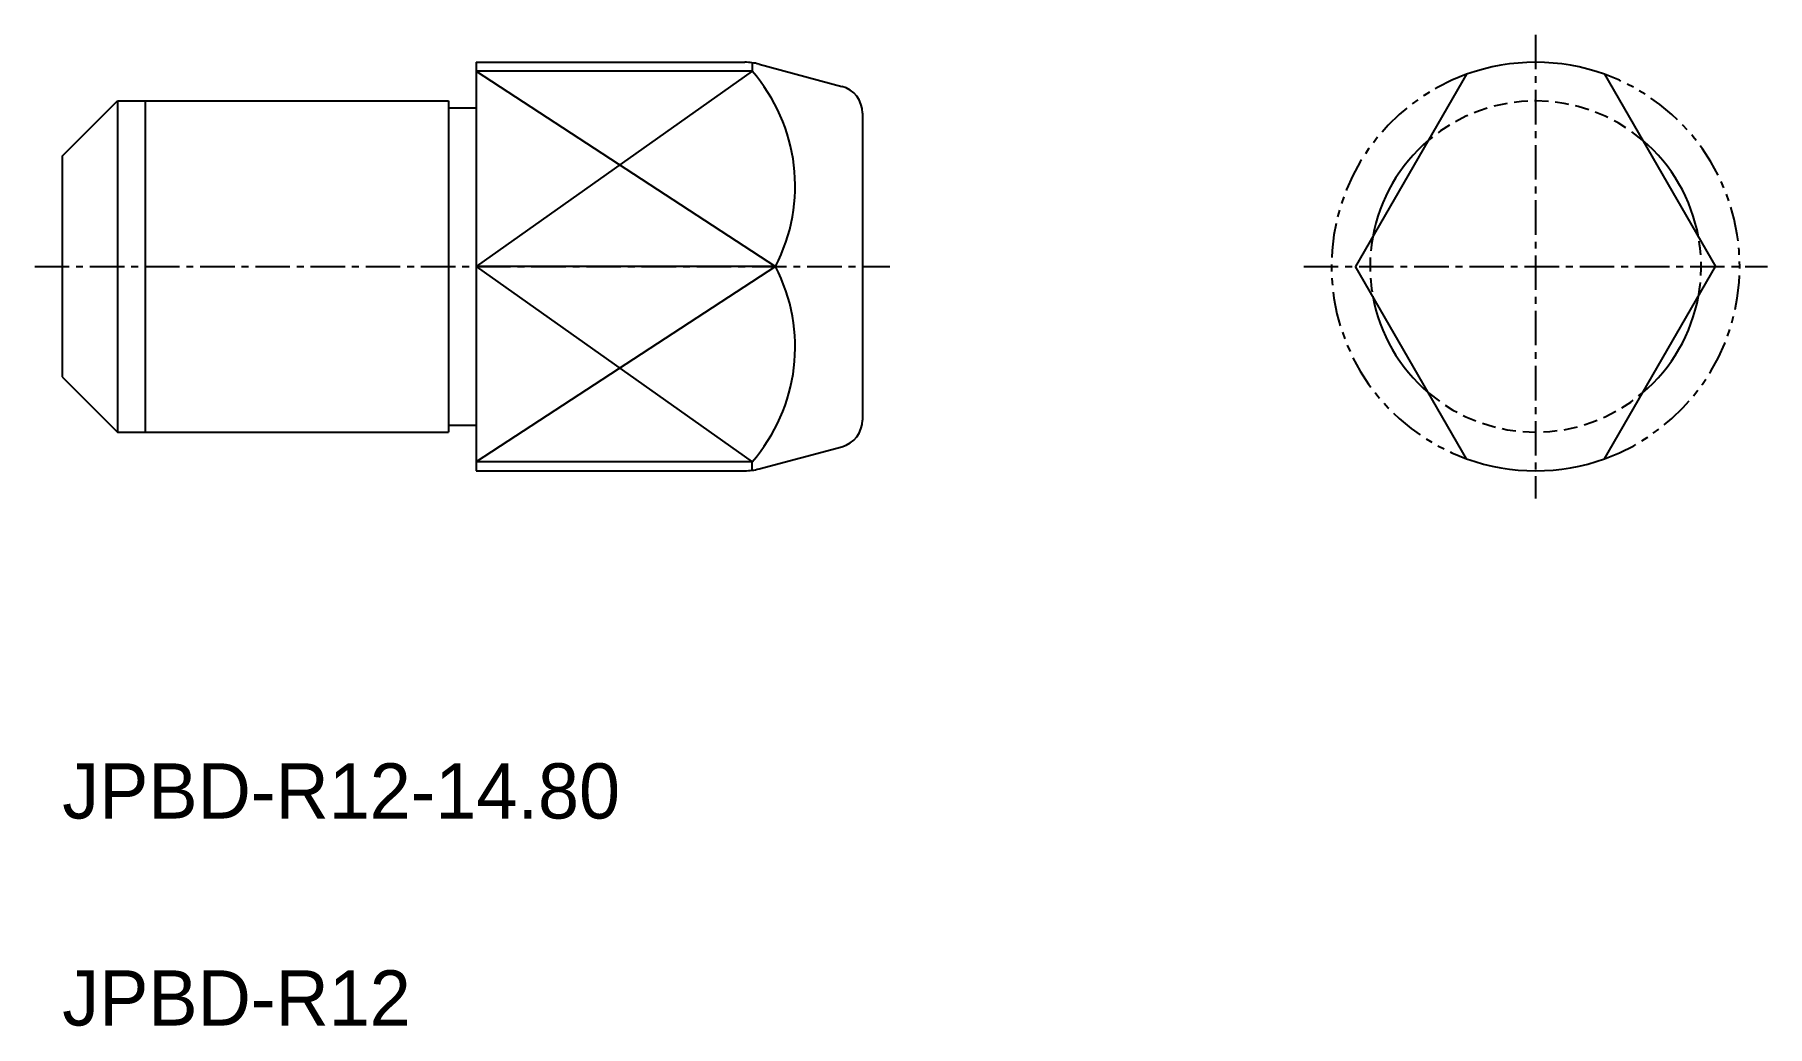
# Model space of a CAD drawing. Extents: x -1583 to -1520.2, y -663.5 to -627.6.
import ezdxf

# ---------------------------------------------------------------- set-up
doc = ezdxf.new("R2010")
doc.units = 0
doc.header["$MEASUREMENT"] = 0
for name, pattern in [('CENTER', [2, 1.25, -0.25, 0.25, -0.25]), ('DASHED', [0.75, 0.5, -0.25]), ('PHANTOM', [2.5, 1.25, -0.25, 0.25, -0.25, 0.25, -0.25])]:
    doc.linetypes.add(name, pattern=pattern)
doc.layers.get('0').update_dxf_attribs({"linetype": 'CONTINUOUS'})
doc.layers.add('CENTER', color=1, linetype='CENTER')

msp = doc.modelspace()

# ---------------------------------------------------------------- linework, layer by layer
at = {"color": 7, "linetype": 'Continuous'}
for p, q in [((-1566.963, -628.58), (-1557.227, -628.58)), ((-1566.963, -628.58), (-1566.963, -643.38)), ((-1556.963, -628.597), (-1556.963, -628.901)), ((-1556.963, -628.901), (-1566.963, -628.901)), ((-1556.709, -628.648), (-1553.705, -629.453)), ((-1531.063, -629.015), (-1535.085, -635.98)), ((-1526.063, -629.015), (-1522.042, -635.98)), ((-1581.963, -631.98), (-1579.963, -629.98)), ((-1579.963, -629.98), (-1579.963, -641.98)), ((-1579.963, -629.98), (-1567.963, -629.98)), ((-1567.963, -629.98), (-1567.963, -641.98)), ((-1567.963, -630.23), (-1566.963, -630.23)), ((-1552.963, -630.419), (-1552.963, -641.541)), ((-1581.963, -631.98), (-1581.963, -639.98)), ((-1556.115, -635.98), (-1566.963, -635.98)), ((-1531.063, -642.945), (-1535.085, -635.98)), ((-1526.063, -642.945), (-1522.042, -635.98)), ((-1581.963, -639.98), (-1579.963, -641.98)), ((-1567.963, -641.73), (-1566.963, -641.73)), ((-1579.963, -641.98), (-1567.963, -641.98)), ((-1556.963, -643.059), (-1566.963, -643.059)), ((-1556.963, -643.363), (-1556.963, -643.059)), ((-1556.709, -643.312), (-1553.705, -642.507)), ((-1566.963, -643.38), (-1557.227, -643.38))]:
    msp.add_line(p, q, dxfattribs=at)
at = {"color": 3, "linetype": 'Continuous'}
for p, q in [((-1556.963, -628.901), (-1566.963, -635.98)), ((-1566.963, -628.901), (-1556.115, -635.98)), ((-1578.963, -629.98), (-1578.963, -641.98)), ((-1566.963, -635.98), (-1556.963, -643.059)), ((-1556.115, -635.98), (-1566.963, -643.059))]:
    msp.add_line(p, q, dxfattribs=at)
at = {"color": 7, "linetype": 'Continuous'}
for centre, radius, start, end in [((-1557.227, -630.58), 2, 75, 90), ((-1528.563, -635.98), 7.4, 70.2548, 109.7452), ((-1561.714, -633.061), 6.315, 332.4624, 41.208), ((-1553.963, -630.419), 1, 0, 75), ((-1528.563, -635.98), 6, 130.2631, 169.7369), ((-1528.563, -635.98), 6, 10.2631, 49.7369), ((-1561.714, -638.899), 6.315, 318.792, 27.5376), ((-1528.563, -635.98), 6, 190.2631, 229.7369), ((-1528.563, -635.98), 6, 310.2631, 349.7369), ((-1553.963, -641.541), 1, 285, 0), ((-1528.563, -635.98), 7.4, 250.2548, 289.7452), ((-1557.227, -641.38), 2, 270, 285)]:
    msp.add_arc(centre, radius, start, end, dxfattribs=at)
at = {"color": 3, "linetype": 'PHANTOM'}
for start, end in [(109.7452, 250.2548), (289.7452, 70.2548)]:
    msp.add_arc((-1528.563, -635.98), 7.4, start, end, dxfattribs=at)
at = {"color": 3, "linetype": 'DASHED'}
for start, end in [(49.7369, 130.2631), (169.7369, 190.2631), (349.7369, 10.2631), (229.7369, 310.2631)]:
    msp.add_arc((-1528.563, -635.98), 6, start, end, dxfattribs=at)
at = {"layer": 'CENTER', "color": 1, "linetype": 'CENTER'}
for p, q in [((-1528.563, -627.58), (-1528.563, -644.38)), ((-1582.963, -635.98), (-1551.963, -635.98)), ((-1536.963, -635.98), (-1520.163, -635.98))]:
    msp.add_line(p, q, dxfattribs=at)

# ---------------------------------------------------------------- texts
at = {"color": 7, "linetype": 'Continuous'}
for s, p in [('JPBD-R12-14.80', (-1581.963, -655.98)), ('JPBD-R12', (-1581.963, -663.48))]:
    msp.add_text(s, height=2, dxfattribs=at).set_placement(p)

doc.saveas('drawing.dxf')
